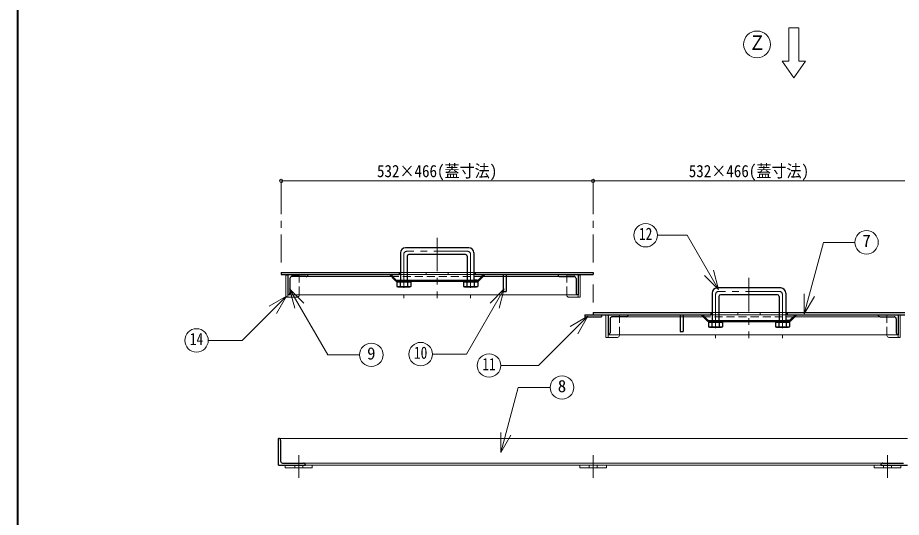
# Model space of a CAD drawing. Units: millimetres at full size, sheet at 1:10; details may follow other scales. Extents: x -2096 to 1954, y -1403 to 1407.
# Drawn here: x -2096 to -775, y -131 to 616 of the extents above; entities that cross this region are included whole.
import ezdxf
from ezdxf.enums import TextEntityAlignment as Align

# ---------------------------------------------------------------- set-up
doc = ezdxf.new("R2010")
doc.units = ezdxf.units.MM
doc.header["$LTSCALE"] = 10
doc.header["$PDMODE"] = 32
doc.header["$PDSIZE"] = 5
doc.linetypes.add('CHAIN1', pattern=[8, 5, -1, 1, -1])
doc.linetypes.add('DASHED1', pattern=[1.8, 1.2, -0.6])
doc.layers.add('0-0_ﾚｲﾔ1', color=4, linetype='Continuous', lineweight=9)
doc.styles.add('ＭＳ ゴシック', font='')
doc.styles.get('ＭＳ ゴシック').set_extended_font_data('MS Gothic')

msp = doc.modelspace()

# ---------------------------------------------------------------- linework, layer by layer
at = {"layer": '0-0_ﾚｲﾔ1', "color": 1, "lineweight": 40}
msp.add_line((-2096.01, -1403.12), (-2096.01, 1406.88), dxfattribs=at)
at = {"layer": '0-0_ﾚｲﾔ1', "color": 7, "lineweight": 18}
for p, q in [((-943.51, 600.88), (-928.51, 600.88)), ((-943.51, 600.88), (-943.51, 550.88)), ((-936.01, 525.88), (-953.51, 550.88)), ((-953.51, 550.88), (-943.51, 550.88)), ((-936.01, 525.88), (-918.51, 550.88)), ((-1095.3, 290.6), (-1139.9, 290.6)), ((-1048.41, 209.39), (-1095.3, 290.6)), ((-1048.41, 209.39), (-1056.18, 238.36)), ((-1695.21, 230.88), (-1692.01, 230.88)), ((-1695.21, 230.88), (-1695.21, 197.88)), ((-1524.01, 234.88), (-1526.01, 234.88)), ((-1526.01, 231.68), (-1524.01, 231.68)), ((-1485.6, 234.88), (-1514.01, 234.88)), ((-1514.01, 231.68), (-1485.6, 231.68)), ((-1485.6, 234.88), (-1485.6, 231.68)), ((-1452.43, 234.88), (-1452.43, 231.68)), ((-1424.01, 234.88), (-1452.43, 234.88)), ((-1452.43, 231.68), (-1424.01, 231.68)), ((-1412.01, 234.88), (-1414.01, 234.88)), ((-1414.01, 231.68), (-1412.01, 231.68)), ((-1255.31, 230.88), (-1258.51, 230.88)), ((-1255.31, 230.88), (-1255.31, 197.88)), ((-1048.41, 209.39), (-1069.63, 230.6)), ((-1525.01, 223.18), (-1524.01, 223.18)), ((-1525.01, 221.68), (-1524.01, 221.68)), ((-1514.01, 223.18), (-1513.01, 223.18)), ((-1514.01, 221.68), (-1513.01, 221.68)), ((-1425.01, 223.18), (-1424.01, 223.18)), ((-1425.01, 221.68), (-1424.01, 221.68)), ((-1414.01, 223.18), (-1413.01, 223.18)), ((-1414.01, 221.68), (-1413.01, 221.68)), ((-1694.2, 199.44), (-1760.37, 133.27)), ((-1694.2, 199.44), (-1720.18, 184.44)), ((-1694.2, 199.44), (-1709.2, 173.46)), ((-1692.01, 201.68), (-1692.01, 197.88)), ((-1689.59, 210.36), (-1668.37, 189.14)), ((-1689.59, 210.36), (-1681.82, 181.38)), ((-1689.59, 210.36), (-1632.63, 111.71)), ((-1368.76, 210.38), (-1389.97, 189.17)), ((-1368.76, 210.38), (-1376.52, 181.4)), ((-1258.51, 201.68), (-1258.51, 197.88)), ((-920.31, 172.84), (-920.31, 202.84)), ((-920.31, 172.84), (-905.31, 198.82)), ((-1695.21, 197.88), (-1692.01, 197.88)), ((-1255.31, 197.88), (-1258.51, 197.88)), ((-1060.01, 174.88), (-1058.01, 174.88)), ((-1048.01, 174.88), (-1019.6, 174.88)), ((-1019.6, 174.88), (-1019.6, 171.68)), ((-986.43, 174.88), (-986.43, 171.68)), ((-986.43, 174.88), (-958.01, 174.88)), ((-948.01, 174.88), (-946.01, 174.88)), ((-1244.05, 169.36), (-1317.6, 95.81)), ((-1244.05, 169.36), (-1270.03, 154.36)), ((-1244.05, 169.36), (-1259.05, 143.38)), ((-1216.71, 170.88), (-1213.51, 170.88)), ((-1216.71, 170.88), (-1216.71, 137.88)), ((-1058.01, 171.68), (-1060.01, 171.68)), ((-1059.01, 163.18), (-1058.01, 163.18)), ((-1059.01, 161.68), (-1058.01, 161.68)), ((-1019.6, 171.68), (-1048.01, 171.68)), ((-1048.01, 163.18), (-1047.01, 163.18)), ((-1048.01, 161.68), (-1047.01, 161.68)), ((-958.01, 171.68), (-986.43, 171.68)), ((-958.01, 163.18), (-959.01, 163.18)), ((-958.01, 161.68), (-959.01, 161.68)), ((-946.01, 171.68), (-948.01, 171.68)), ((-947.01, 163.18), (-948.01, 163.18)), ((-947.01, 161.68), (-948.01, 161.68)), ((-776.81, 170.88), (-780.01, 170.88)), ((-776.81, 170.88), (-776.81, 137.88)), ((-1760.37, 133.27), (-1811.19, 133.27)), ((-1216.71, 137.88), (-1213.51, 137.88)), ((-1213.51, 141.68), (-1213.51, 137.88)), ((-780.01, 141.68), (-780.01, 137.88)), ((-776.81, 137.88), (-780.01, 137.88)), ((-1632.63, 111.71), (-1584.97, 111.71)), ((-1317.6, 95.81), (-1374.05, 95.81)), ((-766.01, -13.12), (-1706.01, -13.12)), ((-1374.06, -34.27), (-1374.06, -4.27)), ((-1374.06, -34.27), (-1359.06, -8.29)), ((-1669.01, -50.12), (-803.01, -50.12)), ((-1666.01, -53.12), (-806.01, -53.12))]:
    msp.add_line(p, q, dxfattribs=at)
at = {"layer": '0-0_ﾚｲﾔ1'}
for p, q in [((-1702.01, 371.88), (-1236.01, 371.88)), ((-1236.01, 371.88), (-770.01, 371.88)), ((-1537.51, 228.68), (-1665.01, 228.68)), ((-1485.6, 234.88), (-1452.43, 234.88)), ((-1485.6, 231.68), (-1452.43, 231.68)), ((-1370.51, 228.68), (-1400.51, 228.68)), ((-1285.51, 228.68), (-1366.01, 228.68)), ((-1692.01, 201.68), (-1258.51, 201.68)), ((-1675.21, 200.88), (-1675.21, 201.68)), ((-1275.31, 200.88), (-1275.31, 201.68)), ((-1678.21, 197.88), (-1692.01, 197.88)), ((-1272.31, 197.88), (-1258.51, 197.88)), ((-1019.6, 174.88), (-986.43, 174.88)), ((-1186.51, 168.68), (-1106.01, 168.68)), ((-1101.51, 168.68), (-1071.51, 168.68)), ((-1019.6, 171.68), (-986.43, 171.68)), ((-934.51, 168.68), (-807.01, 168.68)), ((-1213.51, 141.68), (-780.01, 141.68)), ((-1199.71, 137.88), (-1213.51, 137.88)), ((-1196.71, 140.88), (-1196.71, 141.68)), ((-796.81, 140.88), (-796.81, 141.68)), ((-793.81, 137.88), (-780.01, 137.88)), ((-1696.01, -57.12), (-1696.01, -53.12)), ((-1696.01, -57.12), (-1656.01, -57.12)), ((-1656.01, -57.12), (-1656.01, -53.12)), ((-1256.01, -57.12), (-1256.01, -53.12)), ((-1256.01, -57.12), (-1216.01, -57.12)), ((-1216.01, -57.12), (-1216.01, -53.12)), ((-816.01, -57.12), (-816.01, -53.12)), ((-816.01, -57.12), (-776.01, -57.12)), ((-776.01, -57.12), (-776.01, -53.12))]:
    msp.add_line(p, q, dxfattribs=at)
at = {"layer": '0-0_ﾚｲﾔ1', "linetype": 'CHAIN1'}
for p, q in [((-1702.01, 371.88), (-1702.01, 249.88)), ((-1236.01, 371.88), (-1236.01, 249.88)), ((-1469.01, 286.68), (-1469.01, 196.68)), ((-1424.01, 266.68), (-1514.01, 266.68)), ((-1519.01, 261.68), (-1519.01, 196.68)), ((-1419.01, 261.68), (-1419.01, 196.68)), ((-1003.01, 226.68), (-1003.01, 136.68)), ((-1236.01, 216.68), (-1236.01, 189.88)), ((-1053.01, 201.68), (-1053.01, 136.68)), ((-958.01, 206.68), (-1048.01, 206.68)), ((-953.01, 201.68), (-953.01, 136.68)), ((-1676.01, -72.12), (-1676.01, -38.12)), ((-1236.01, -72.12), (-1236.01, -38.12)), ((-796.01, -72.12), (-796.01, -38.12))]:
    msp.add_line(p, q, dxfattribs=at)
at = {"layer": '0-0_ﾚｲﾔ1', "color": 5, "lineweight": 25}
for p, q in [((-1524.01, 264.18), (-1524.01, 221.18)), ((-1421.51, 271.68), (-1516.51, 271.68)), ((-1414.01, 264.18), (-1414.01, 221.18)), ((-1514.01, 259.18), (-1514.01, 221.18)), ((-1426.51, 261.68), (-1511.51, 261.68)), ((-1424.01, 259.18), (-1424.01, 221.18)), ((-1702.01, 234.88), (-1702.01, 231.68)), ((-1702.01, 231.68), (-1526.01, 231.68)), ((-1692.01, 231.68), (-1692.01, 201.68)), ((-1689.01, 225.68), (-1689.01, 204.68)), ((-1665.01, 228.68), (-1686.01, 228.68)), ((-1531.39, 222.56), (-1540.51, 231.68)), ((-1530.77, 224.06), (-1538.39, 231.68)), ((-1412.01, 234.88), (-1236.01, 234.88)), ((-1407.25, 224.06), (-1399.63, 231.68)), ((-1406.63, 222.56), (-1397.51, 231.68)), ((-1370.51, 231.68), (-1370.51, 206.68)), ((-1366.01, 231.68), (-1366.01, 206.68)), ((-1285.51, 228.68), (-1264.51, 228.68)), ((-1261.51, 225.68), (-1261.51, 204.68)), ((-1258.51, 231.68), (-1258.51, 201.68)), ((-1236.01, 234.88), (-1236.01, 231.68)), ((-1529.51, 220.68), (-1528.01, 221.18)), ((-1529.51, 220.68), (-1508.51, 220.68)), ((-1529.51, 220.68), (-1529.51, 213.68)), ((-1529.51, 213.68), (-1508.51, 213.68)), ((-1529.51, 213.68), (-1528.01, 213.18)), ((-1529.27, 221.68), (-1525.01, 221.68)), ((-1528.01, 221.18), (-1510.01, 221.18)), ((-1528.01, 213.18), (-1524.51, 213.68)), ((-1528.01, 213.18), (-1510.01, 213.18)), ((-1524.51, 220.68), (-1524.51, 213.68)), ((-1524.51, 213.68), (-1519.01, 213.18)), ((-1519.01, 213.18), (-1513.51, 213.68)), ((-1513.51, 220.68), (-1513.51, 213.68)), ((-1513.51, 213.68), (-1510.01, 213.18)), ((-1513.01, 223.18), (-1425.01, 223.18)), ((-1429.51, 220.68), (-1428.01, 221.18)), ((-1429.51, 220.68), (-1408.51, 220.68)), ((-1429.51, 213.68), (-1408.51, 213.68)), ((-1428.01, 221.18), (-1410.01, 221.18)), ((-1428.01, 213.18), (-1410.01, 213.18)), ((-1425.01, 223.18), (-1425.01, 221.68)), ((-1424.51, 220.68), (-1424.51, 213.68)), ((-1419.01, 221.18), (-1413.51, 220.68)), ((-1413.51, 220.68), (-1410.01, 221.18)), ((-1408.51, 213.68), (-1410.01, 213.18)), ((-955.51, 211.68), (-1050.51, 211.68)), ((-1370.51, 206.68), (-1366.01, 206.68)), ((-1058.01, 204.18), (-1058.01, 161.18)), ((-1048.01, 199.18), (-1048.01, 161.18)), ((-960.51, 201.68), (-1045.51, 201.68)), ((-958.01, 199.18), (-958.01, 161.18)), ((-948.01, 204.18), (-948.01, 161.18)), ((-1236.01, 174.88), (-1236.01, 171.68)), ((-1236.01, 174.88), (-1060.01, 174.88)), ((-1060.01, 174.88), (-1060.01, 171.68)), ((-946.01, 174.88), (-770.01, 174.88)), ((-1248.51, 171.68), (-1248.51, 168.48)), ((-1248.51, 171.68), (-1060.01, 171.68)), ((-1248.51, 168.48), (-1223.51, 168.48)), ((-1223.51, 171.68), (-1223.51, 168.48)), ((-1213.51, 171.68), (-1213.51, 141.68)), ((-1210.51, 165.68), (-1210.51, 144.68)), ((-1186.51, 168.68), (-1207.51, 168.68)), ((-1101.51, 171.68), (-1101.51, 146.68)), ((-1065.39, 162.56), (-1074.51, 171.68)), ((-1064.77, 164.06), (-1072.39, 171.68)), ((-1063.51, 160.68), (-1062.01, 161.18)), ((-1063.51, 160.68), (-1042.51, 160.68)), ((-1063.51, 160.68), (-1063.51, 153.68)), ((-1063.27, 161.68), (-1059.01, 161.68)), ((-1062.01, 161.18), (-1044.01, 161.18)), ((-1058.51, 160.68), (-1058.51, 153.68)), ((-1047.51, 160.68), (-1047.51, 153.68)), ((-1047.01, 163.18), (-1047.01, 161.68)), ((-1047.01, 161.68), (-959.01, 161.68)), ((-963.51, 160.68), (-962.01, 161.18)), ((-963.51, 160.68), (-942.51, 160.68)), ((-962.01, 161.18), (-944.01, 161.18)), ((-958.51, 160.68), (-958.51, 153.68)), ((-953.01, 161.18), (-947.51, 160.68)), ((-947.51, 160.68), (-944.01, 161.18)), ((-941.25, 164.06), (-933.63, 171.68)), ((-940.63, 162.56), (-931.51, 171.68)), ((-807.01, 168.68), (-786.01, 168.68)), ((-783.01, 165.68), (-783.01, 144.68)), ((-780.01, 171.68), (-780.01, 141.68)), ((-1063.51, 153.68), (-1042.51, 153.68)), ((-1063.51, 153.68), (-1062.01, 153.18)), ((-1062.01, 153.18), (-1058.51, 153.68)), ((-1062.01, 153.18), (-1044.01, 153.18)), ((-1058.51, 153.68), (-1053.01, 153.18)), ((-1053.01, 153.18), (-1047.51, 153.68)), ((-1047.51, 153.68), (-1044.01, 153.18)), ((-963.51, 153.68), (-942.51, 153.68)), ((-962.01, 153.18), (-944.01, 153.18)), ((-942.51, 153.68), (-944.01, 153.18)), ((-1706.01, -53.12), (-1706.01, -13.12)), ((-1703.01, -16.12), (-1703.01, -47.12)), ((-1700.01, -50.12), (-1669.01, -50.12)), ((-803.01, -50.12), (-772.01, -50.12)), ((-1706.01, -53.12), (-1666.01, -53.12)), ((-806.01, -53.12), (-766.01, -53.12))]:
    msp.add_line(p, q, dxfattribs=at)
at = {"layer": '0-0_ﾚｲﾔ1', "linetype": 'DASHED1'}
for p, q in [((-1675.21, 230.88), (-1692.01, 230.88)), ((-1675.21, 201.68), (-1675.21, 230.88)), ((-1400.51, 228.68), (-1537.51, 228.68)), ((-1524.01, 234.88), (-1514.01, 234.88)), ((-1524.01, 231.68), (-1514.01, 231.68)), ((-1424.01, 234.88), (-1414.01, 234.88)), ((-1424.01, 231.68), (-1414.01, 231.68)), ((-1370.51, 228.68), (-1366.01, 228.68)), ((-1275.31, 230.88), (-1258.51, 230.88)), ((-1275.31, 201.68), (-1275.31, 230.88)), ((-1524.01, 223.18), (-1514.01, 223.18)), ((-1524.01, 221.68), (-1514.01, 221.68)), ((-1424.01, 223.18), (-1414.01, 223.18)), ((-1424.01, 221.68), (-1414.01, 221.68)), ((-1058.01, 174.88), (-1048.01, 174.88)), ((-958.01, 174.88), (-948.01, 174.88)), ((-1196.71, 170.88), (-1213.51, 170.88)), ((-1196.71, 141.68), (-1196.71, 170.88)), ((-1101.51, 168.68), (-1106.01, 168.68)), ((-934.51, 168.68), (-1071.51, 168.68)), ((-1058.01, 171.68), (-1048.01, 171.68)), ((-1058.01, 163.18), (-1048.01, 163.18)), ((-1058.01, 161.68), (-1048.01, 161.68)), ((-958.01, 171.68), (-948.01, 171.68)), ((-958.01, 163.18), (-948.01, 163.18)), ((-958.01, 161.68), (-948.01, 161.68)), ((-796.81, 170.88), (-780.01, 170.88)), ((-796.81, 141.68), (-796.81, 170.88)), ((-1682.01, -57.12), (-1682.01, -53.12)), ((-1670.01, -57.12), (-1670.01, -53.12)), ((-1242.01, -57.12), (-1242.01, -53.12)), ((-1230.01, -57.12), (-1230.01, -53.12)), ((-802.01, -57.12), (-802.01, -53.12)), ((-790.01, -57.12), (-790.01, -53.12))]:
    msp.add_line(p, q, dxfattribs=at)
at = {"layer": '0-0_ﾚｲﾔ1', "color": 7, "lineweight": 18}
for points in [[(-928.51, 600.88), (-928.51, 550.88), (-918.51, 550.88)], [(-920.31, 172.84), (-891.61, 279.94), (-844.81, 279.94)], [(-1368.76, 210.38), (-1425.09, 112.81), (-1476.23, 112.81)], [(-1374.06, -34.27), (-1348.02, 62.89), (-1299.95, 62.89)]]:
    msp.add_lwpolyline(points, dxfattribs=at)
at = {"layer": '0-0_ﾚｲﾔ1', "color": 5, "lineweight": 25}
for points in [[(-1702.01, 234.88), (-1526.01, 234.88), (-1526.01, 231.68)], [(-1412.01, 234.88), (-1412.01, 231.68), (-1236.01, 231.68)], [(-1528.65, 223.18), (-1525.01, 223.18), (-1525.01, 221.68)], [(-1528.01, 221.18), (-1524.51, 220.68), (-1519.01, 221.18)], [(-1519.01, 221.18), (-1513.51, 220.68), (-1510.01, 221.18)], [(-1513.01, 223.18), (-1513.01, 221.68), (-1425.01, 221.68)], [(-1510.01, 221.18), (-1508.51, 220.68), (-1508.51, 213.68), (-1510.01, 213.18)], [(-1429.51, 220.68), (-1429.51, 213.68), (-1428.01, 213.18), (-1424.51, 213.68)], [(-1428.01, 221.18), (-1424.51, 220.68), (-1419.01, 221.18)], [(-1424.51, 213.68), (-1419.01, 213.18), (-1413.51, 213.68)], [(-1413.51, 220.68), (-1413.51, 213.68), (-1410.01, 213.18)], [(-1409.38, 223.18), (-1413.01, 223.18), (-1413.01, 221.68), (-1408.75, 221.68)], [(-1410.01, 221.18), (-1408.51, 220.68), (-1408.51, 213.68)], [(-946.01, 174.88), (-946.01, 171.68), (-770.01, 171.68)], [(-1106.01, 171.68), (-1106.01, 146.68), (-1101.51, 146.68)], [(-1062.65, 163.18), (-1059.01, 163.18), (-1059.01, 161.68)], [(-1062.01, 161.18), (-1058.51, 160.68), (-1053.01, 161.18)], [(-1053.01, 161.18), (-1047.51, 160.68), (-1044.01, 161.18)], [(-1047.01, 163.18), (-959.01, 163.18), (-959.01, 161.68)], [(-1044.01, 161.18), (-1042.51, 160.68), (-1042.51, 153.68), (-1044.01, 153.18)], [(-963.51, 160.68), (-963.51, 153.68), (-962.01, 153.18), (-958.51, 153.68)], [(-962.01, 161.18), (-958.51, 160.68), (-953.01, 161.18)], [(-947.51, 160.68), (-947.51, 153.68), (-944.01, 153.18)], [(-943.38, 163.18), (-947.01, 163.18), (-947.01, 161.68), (-942.75, 161.68)], [(-944.01, 161.18), (-942.51, 160.68), (-942.51, 153.68)], [(-958.51, 153.68), (-953.01, 153.18), (-947.51, 153.68)]]:
    msp.add_lwpolyline(points, dxfattribs=at)
at = {"layer": '0-0_ﾚｲﾔ1', "color": 7, "lineweight": 18}
for centre, radius in [((-991.01, 575.88), 20), ((-1157.4, 290.6), 17.5), ((-827.31, 279.94), 17.5), ((-1828.69, 133.27), 17.5), ((-1567.47, 111.71), 17.5), ((-1493.73, 112.81), 17.5), ((-1391.55, 95.81), 17.5), ((-1282.45, 62.89), 17.5)]:
    msp.add_circle(centre, radius, dxfattribs=at)
at = {"layer": '0-0_ﾚｲﾔ1', "color": 5, "lineweight": 25}
for centre, radius, start, end in [((-1516.51, 264.18), 7.5, 90, 180), ((-1421.51, 264.18), 7.5, 0, 90), ((-1511.51, 259.18), 2.5, 90, 180), ((-1426.51, 259.18), 2.5, 0, 90), ((-1686.01, 225.68), 3, 90, 180), ((-1665.01, 231.68), 3, 270, 0), ((-1285.51, 231.68), 3, 180, 270), ((-1264.51, 225.68), 3, 0, 90), ((-1529.27, 224.68), 3, 225, 270), ((-1528.65, 226.18), 3, 225, 270), ((-1409.38, 226.18), 3, 270, 315), ((-1408.75, 224.68), 3, 270, 315), ((-1050.51, 204.18), 7.5, 90, 180), ((-955.51, 204.18), 7.5, 0, 90), ((-1692.01, 204.68), 3, 270, 0), ((-1258.51, 204.68), 3, 180, 270), ((-1045.51, 199.18), 2.5, 90, 180), ((-960.51, 199.18), 2.5, 0, 90), ((-1207.51, 165.68), 3, 90, 180), ((-1186.51, 171.68), 3, 270, 0), ((-1063.27, 164.68), 3, 225, 270), ((-1062.65, 166.18), 3, 225, 270), ((-943.38, 166.18), 3, 270, 315), ((-942.75, 164.68), 3, 270, 315), ((-807.01, 171.68), 3, 180, 270), ((-786.01, 165.68), 3, 0, 90), ((-1213.51, 144.68), 3, 270, 0), ((-780.01, 144.68), 3, 180, 270), ((-1706.01, -16.12), 3, 0, 90), ((-1700.01, -47.12), 3, 180, 270), ((-1669.01, -53.12), 3, 0, 90), ((-803.01, -53.12), 3, 90, 180)]:
    msp.add_arc(centre, radius, start, end, dxfattribs=at)
at = {"layer": '0-0_ﾚｲﾔ1', "linetype": 'CHAIN1'}
for centre, start, end in [((-1514.01, 261.68), 90, 180), ((-1424.01, 261.68), 0, 90), ((-1048.01, 201.68), 90, 180), ((-958.01, 201.68), 0, 90)]:
    msp.add_arc(centre, 5, start, end, dxfattribs=at)
at = {"layer": '0-0_ﾚｲﾔ1'}
for centre, start, end in [((-1678.21, 200.88), 270, 0), ((-1272.31, 200.88), 180, 270), ((-1199.71, 140.88), 270, 0), ((-793.81, 140.88), 180, 270)]:
    msp.add_arc(centre, 3, start, end, dxfattribs=at)
at = {"layer": '0-0_ﾚｲﾔ1', "color": 1}
for p in [(-1702.01, 371.88), (-1236.01, 371.88)]:
    msp.add_point(p, dxfattribs=at)

# ---------------------------------------------------------------- texts
at = {"layer": '0-0_ﾚｲﾔ1', "color": 7, "style": 'ＭＳ ゴシック'}
for s, height, width, p in [('Ｚ', 21.99, 0.85, (-1003.51, 560.88)), ('532×466(蓋寸法)', 18.33, 0.9, (-1559.01, 371.88)), ('532×466(蓋寸法)', 18.33, 0.9, (-1093.01, 371.88)), ('12', 18.33, 0.8, (-1167.4, 278.1)), ('14', 18.33, 0.8, (-1838.69, 120.77)), ('10', 18.33, 0.8, (-1503.73, 100.31)), ('11', 18.33, 0.8, (-1401.55, 83.31))]:
    msp.add_text(s, height=height, dxfattribs=dict(at, width=width)).set_placement(p, align=Align.BOTTOM_LEFT)
for s, p in [('7', (-833.56, 267.44)), ('9', (-1573.72, 99.21)), ('8', (-1288.7, 50.39))]:
    msp.add_text(s, height=18.33, dxfattribs=at).set_placement(p, align=Align.BOTTOM_LEFT)

doc.saveas('drawing.dxf')
